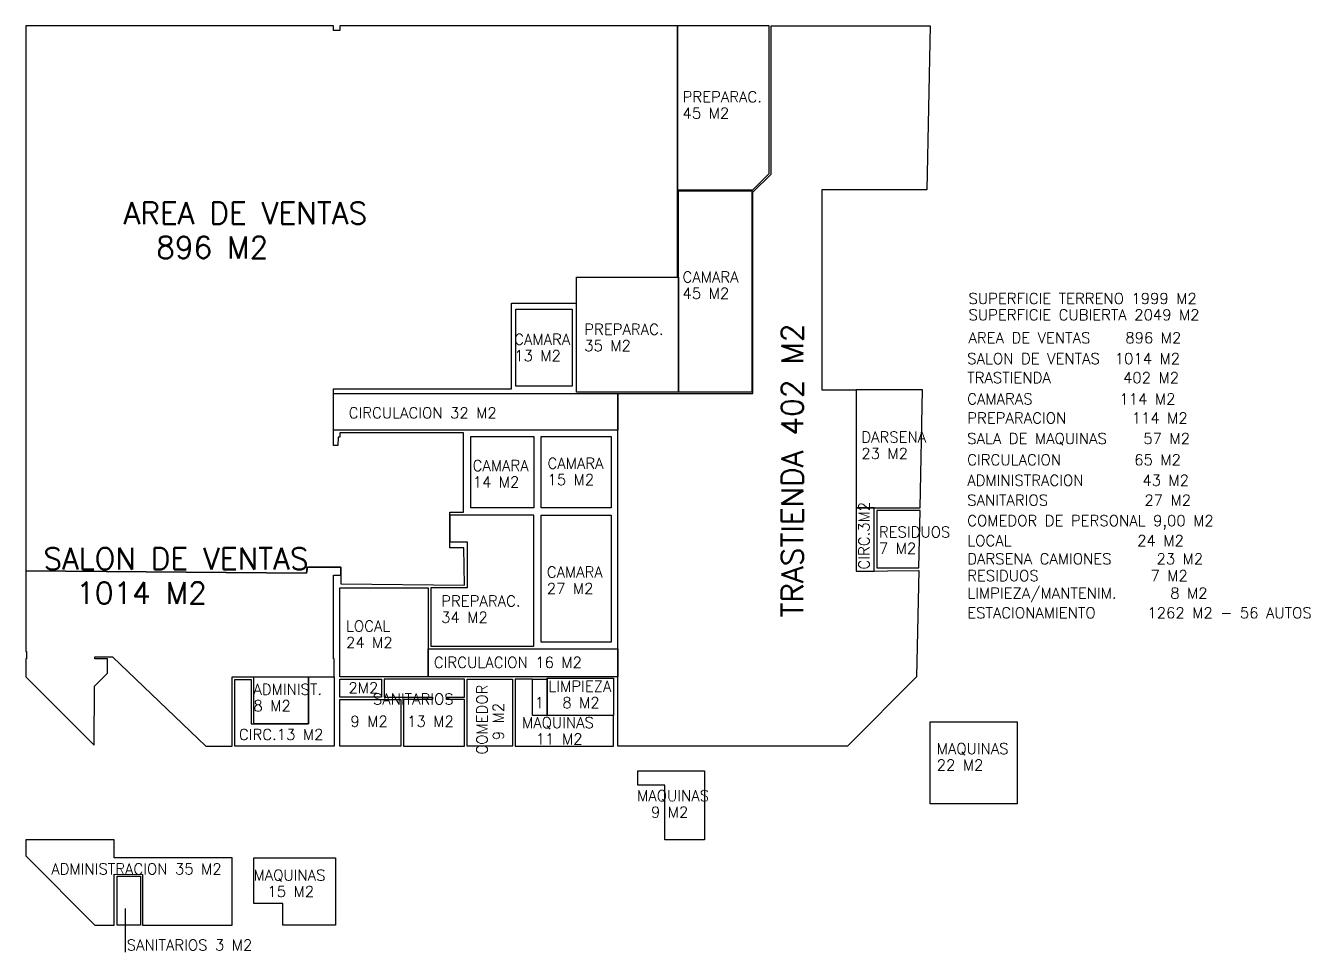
# Model space of a CAD drawing. Header units: millimetres. Extents: x -434 to 213, y 66 to 172.
# Drawn here: x -325.2 to -254.5, y 68.9 to 119.9 of the extents above; entities that cross this region are included whole.
import ezdxf

# ---------------------------------------------------------------- set-up
doc = ezdxf.new("R2010")
doc.units = ezdxf.units.MM
doc.layers.add('0_SUPERFICIES', color=30, linetype='Continuous')
doc.layers.add('T_TEXTOS', color=3, linetype='Continuous')
doc.styles.add('ROMANS', font='ROMANS.SHX', dxfattribs={"width": 0.8, "height": 0.2})

msp = doc.modelspace()

# ---------------------------------------------------------------- linework, layer by layer
at = {"layer": '0_SUPERFICIES'}
for points in [[(-289.347, 106.059), (-289.347, 119.935), (-307.942, 119.935), (-307.942, 119.669), (-308.292, 119.669), (-308.292, 119.935), (-325.242, 119.935), (-325.242, 89.893), (-309.777, 89.768), (-309.736, 90.102), (-307.875, 90.102), (-307.875, 89.175), (-301.072, 89.108), (-301.113, 91.17), (-301.872, 91.169), (-301.872, 93.128), (-301.122, 93.128), (-301.122, 97.508), (-307.942, 97.508), (-307.942, 97.258), (-308.028, 97.258), (-308.043, 96.808), (-308.292, 96.808), (-308.292, 99.918), (-298.477, 99.918), (-298.477, 104.638), (-294.897, 104.638), (-294.897, 106.076), (-289.347, 106.076)], [(-284.187, 119.935), (-275.422, 119.935), (-275.61, 110.895), (-281.397, 110.895), (-281.397, 99.868), (-279.506, 99.868), (-279.506, 89.89), (-276.046, 89.918), (-276.168, 84.059), (-279.979, 80.248), (-292.632, 80.248), (-292.632, 99.678), (-285.187, 99.678), (-285.187, 110.754), (-284.187, 111.754), (-284.187, 119.935)], [(-289.317, 110.895), (-285.187, 110.895), (-284.287, 111.795), (-284.287, 119.935), (-289.347, 119.935), (-289.347, 110.895)], [(-275.839, 99.868), (-279.506, 99.868), (-279.506, 93.368), (-275.975, 93.368), (-275.839, 99.868)], [(-302.922, 88.958), (-302.922, 85.758), (-297.252, 85.758), (-297.252, 92.958), (-301.872, 92.958), (-301.872, 91.499), (-300.922, 91.499), (-300.922, 88.958), (-302.922, 88.958)], [(-275.978, 93.218), (-278.355, 93.218), (-278.355, 90.068), (-276.04, 90.068), (-275.978, 93.218)], [(-307.875, 90.102), (-309.718, 90.102), (-309.777, 89.768), (-325.242, 89.893), (-325.242, 85.448), (-325.192, 85.448), (-325.192, 85.048), (-325.242, 85.048), (-325.242, 84.059), (-321.469, 80.286), (-321.444, 83.543), (-320.732, 84.254), (-320.732, 85.058), (-321.442, 85.058), (-321.442, 85.158), (-320.452, 85.158), (-315.317, 80.248), (-313.872, 80.248), (-313.872, 84.058), (-308.242, 84.058), (-308.242, 85.048), (-308.292, 85.048), (-308.292, 89.248), (-308.292, 89.658), (-307.875, 89.658), (-307.875, 90.075)], [(-303.072, 85.608), (-292.632, 85.608), (-292.632, 84.058), (-303.072, 84.058), (-303.072, 85.608)], [(-312.701, 84.058), (-309.672, 84.058), (-309.672, 81.475), (-312.672, 81.475), (-312.672, 84.058)], [(-301.072, 83.938), (-305.492, 83.938), (-305.492, 82.938), (-302.832, 82.938), (-302.832, 82.818), (-304.432, 82.818), (-304.432, 80.248), (-301.072, 80.248), (-301.072, 82.818), (-302.072, 82.818), (-302.072, 82.938), (-301.072, 82.938), (-301.072, 83.938)], [(-297.324, 83.938), (-298.272, 83.938), (-298.272, 80.248), (-292.872, 80.248), (-292.872, 81.938), (-297.324, 81.938), (-297.324, 83.938)], [(-275.413, 81.574), (-270.623, 81.574), (-270.623, 77.054), (-275.413, 77.054), (-275.413, 81.574)], [(-291.528, 78.877), (-287.858, 78.877), (-287.858, 75.087), (-290.028, 75.087), (-290.028, 78.087), (-291.528, 78.087), (-291.528, 78.877)], [(-313.872, 70.378), (-313.872, 74.078), (-320.362, 74.078), (-320.362, 75.078), (-325.242, 75.078), (-325.242, 74.189), (-321.431, 70.378), (-320.362, 70.378), (-320.362, 73.179), (-318.812, 73.178), (-318.812, 70.378), (-313.872, 70.378)], [(-312.672, 74.078), (-308.182, 74.078), (-308.182, 70.378), (-311.072, 70.378), (-311.082, 71.578), (-312.672, 71.578), (-312.672, 74.078)], [(-320.212, 73.078), (-318.912, 73.078), (-318.912, 70.378), (-320.212, 70.378), (-320.212, 73.078)]]:
    msp.add_lwpolyline(points, dxfattribs=at)
for points in [[(-289.287, 110.835), (-285.247, 110.835), (-285.247, 99.738), (-289.287, 99.738)], [(-294.897, 106.076), (-289.287, 106.076), (-289.287, 99.738), (-294.897, 99.738)], [(-298.237, 104.318), (-295.137, 104.318), (-295.137, 100.078), (-298.237, 100.078)], [(-308.292, 99.678), (-292.632, 99.678), (-292.632, 97.658), (-308.292, 97.658)], [(-300.722, 97.298), (-297.252, 97.298), (-297.252, 93.368), (-300.722, 93.368)], [(-296.852, 97.298), (-292.992, 97.298), (-292.992, 93.368), (-296.852, 93.368)], [(-296.852, 92.958), (-292.992, 92.958), (-292.992, 85.968), (-296.852, 85.968)], [(-278.505, 93.368), (-279.506, 93.368), (-279.506, 89.89), (-278.505, 89.89)], [(-307.942, 88.958), (-303.072, 88.958), (-303.072, 84.058), (-307.942, 84.058)], [(-313.722, 80.248), (-313.722, 80.248), (-313.722, 83.908), (-312.822, 83.908), (-312.827, 81.475), (-312.827, 81.479), (-309.672, 81.475), (-309.672, 84.058), (-308.242, 84.058), (-308.242, 80.248)], [(-307.942, 83.938), (-305.642, 83.938), (-305.642, 82.938), (-307.942, 82.938)], [(-300.922, 83.938), (-298.422, 83.938), (-298.422, 80.248), (-300.922, 80.248)], [(-297.324, 83.938), (-296.512, 83.938), (-296.512, 81.938), (-297.324, 81.938)], [(-296.512, 83.988), (-292.872, 83.988), (-292.872, 81.938), (-296.512, 81.938)], [(-307.942, 82.818), (-304.582, 82.818), (-304.582, 80.248), (-307.942, 80.248)]]:
    msp.add_lwpolyline(points, close=True, dxfattribs=at)
at = {"layer": 'T_TEXTOS'}
msp.add_line((-319.765, 71.292), (-319.765, 68.882), dxfattribs=at)

# ---------------------------------------------------------------- texts
at = {"layer": 'T_TEXTOS', "style": 'ROMANS'}
for s, height, p in [('PREPARAC.', 0.6, (-289.061, 115.716)), ('45 M2', 0.6, (-289.061, 114.813)), ('AREA DE VENTAS', 1.2, (-319.853, 109.007)), ('896 M2', 1.2, (-318.051, 107.117)), ('CAMARA', 0.6, (-289.061, 105.789)), ('45 M2', 0.6, (-289.061, 104.887)), ('SUPERFICIE TERRENO 1999 M2', 0.6, (-273.309, 104.603)), ('SUPERFICIE CUBIERTA 2049 M2', 0.6, (-273.309, 103.707)), ('PREPARAC.', 0.6, (-294.478, 102.909)), ('CAMARA', 0.6, (-298.333, 102.353)), ('35 M2', 0.6, (-294.478, 102.007)), ('AREA DE VENTAS   896 M2', 0.6, (-273.309, 102.439)), ('13 M2', 0.6, (-298.333, 101.451)), ('SALON DE VENTAS  1014 M2', 0.6, (-273.379, 101.295)), ('TRASTIENDA        402 M2', 0.6, (-273.379, 100.242)), ('CAMARAS          114 M2', 0.6, (-273.379, 99.072)), ('CIRCULACION 32 M2', 0.6, (-307.449, 98.302)), ('PREPARACION       114 M2', 0.6, (-273.379, 98.019)), ('DARSENA', 0.6, (-279.215, 96.968)), ('SALA DE MAQUINAS   57 M2', 0.6, (-273.379, 96.888)), ('23 M2', 0.6, (-279.215, 96.065)), ('CIRCULACION        65 M2', 0.6, (-273.379, 95.718)), ('CAMARA', 0.6, (-300.624, 95.4)), ('CAMARA', 0.6, (-296.5, 95.525)), ('14 M2', 0.6, (-300.624, 94.498)), ('15 M2', 0.6, (-296.5, 94.623)), ('ADMINISTRACION      43 M2', 0.6, (-273.379, 94.587)), ('SANITARIOS           27 M2', 0.6, (-273.379, 93.495)), ('COMEDOR DE PERSONAL 9,00 M2', 0.6, (-273.379, 92.365)), ('RESIDUOS', 0.6, (-278.247, 91.741)), ('7 M2', 0.6, (-278.247, 90.839)), ('LOCAL               24 M2', 0.6, (-273.379, 91.265)), ('SALON DE VENTAS', 1.2, (-324.265, 89.968)), ('DARSENA CAMIONES    23 M2', 0.6, (-273.379, 90.26)), ('CAMARA', 0.6, (-296.542, 89.53)), ('RESIDUOS             7 M2', 0.6, (-273.379, 89.33)), ('1014 M2', 1.2, (-322.463, 88.077)), ('27 M2', 0.6, (-296.542, 88.628)), ('PREPARAC.', 0.6, (-302.356, 87.938)), ('LIMPIEZA/MANTENIM.     8 M2', 0.6, (-273.379, 88.367)), ('ESTACIONAMIENTO     1262 M2 - 56 AUTOS', 0.6, (-273.379, 87.287)), ('LOCAL', 0.6, (-307.6, 86.555)), ('34 M2', 0.6, (-302.356, 87.035)), ('24 M2', 0.6, (-307.6, 85.652)), ('CIRCULACION 16 M2', 0.6, (-302.756, 84.554)), ('ADMINIST.', 0.6, (-312.697, 83.068)), ('2M2', 0.6, (-307.466, 83.154)), ('LIMPIEZA', 0.6, (-296.448, 83.242)), ('SANITARIOS', 0.6, (-306.118, 82.54)), ('1', 0.6, (-297.202, 82.339)), ('8 M2', 0.6, (-295.685, 82.339)), ('8 M2', 0.6, (-312.697, 82.165)), ('9 M2', 0.6, (-307.355, 81.305)), ('13 M2', 0.6, (-304.23, 81.305)), ('MAQUINAS', 0.6, (-297.904, 81.24)), ('CIRC.13 M2', 0.6, (-313.496, 80.582)), ('11 M2', 0.6, (-297.141, 80.338)), ('MAQUINAS', 0.6, (-275.063, 79.806)), ('22 M2', 0.6, (-275.063, 78.903)), ('MAQUINAS', 0.6, (-291.563, 77.208)), ('9 M2', 0.6, (-290.8, 76.305)), ('ADMINISTRACION 35 M2', 0.6, (-323.834, 73.177)), ('MAQUINAS', 0.6, (-312.69, 72.835)), ('15 M2', 0.6, (-311.926, 71.932)), ('SANITARIOS 3 M2', 0.6, (-319.677, 68.981))]:
    msp.add_text(s, height=height, dxfattribs=at).set_placement(p)
for s, height, p in [('TRASTIENDA 402 M2', 1.2, (-282.419, 87.324)), ('CIRC.3M2', 0.6, (-278.768, 89.968)), ('COMEDOR', 0.6, (-299.81, 79.774)), ('9 M2', 0.6, (-298.907, 80.569))]:
    msp.add_text(s, height=height, rotation=90, dxfattribs=at).set_placement(p)

doc.saveas('drawing.dxf')
